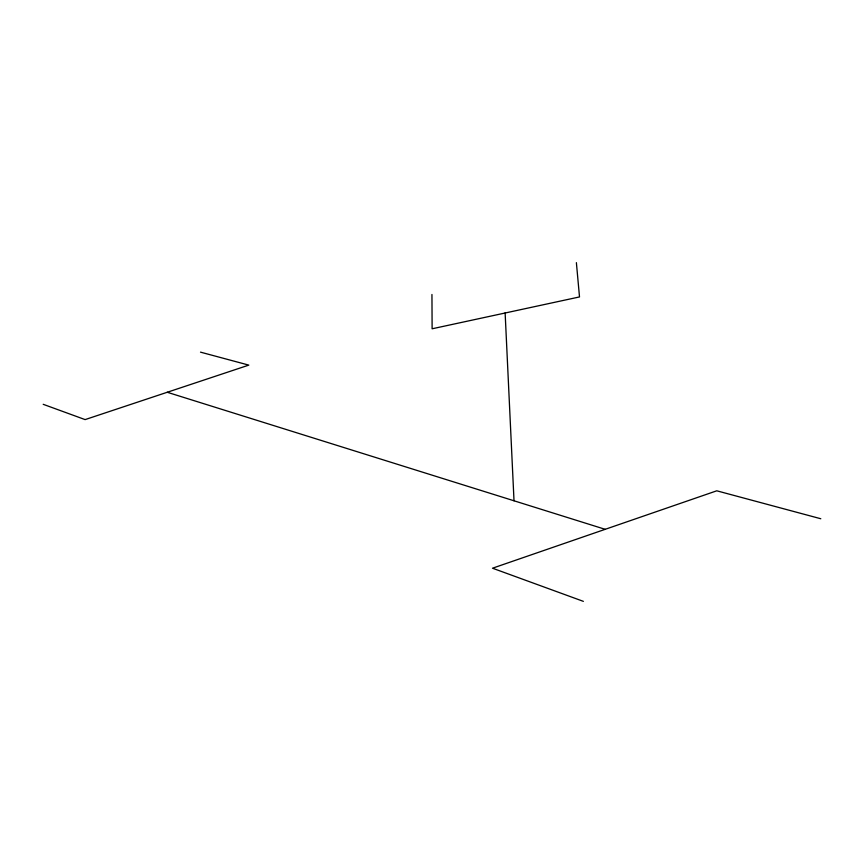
<?xml version="1.0" encoding="UTF-8"?>
<svg xmlns="http://www.w3.org/2000/svg" width="864" height="864" viewBox="0 0 864 864"><rect width="100%" height="100%" fill="white"/><g stroke="black" fill="none" stroke-linecap="round" stroke-linejoin="round"><path stroke-width="1.3" d="M200.502 352.145L248.8 365.116L85.115 419.602L43.2 404.309M820.8 518.746L716.774 490.806L492.512 568.21L583.373 601.355M167.238 392.267L605.189 529.319M576.385 262.645L579.506 296.935L432.119 328.784L431.946 294.484M505.127 312.844L514.015 500.785"/></g></svg>
